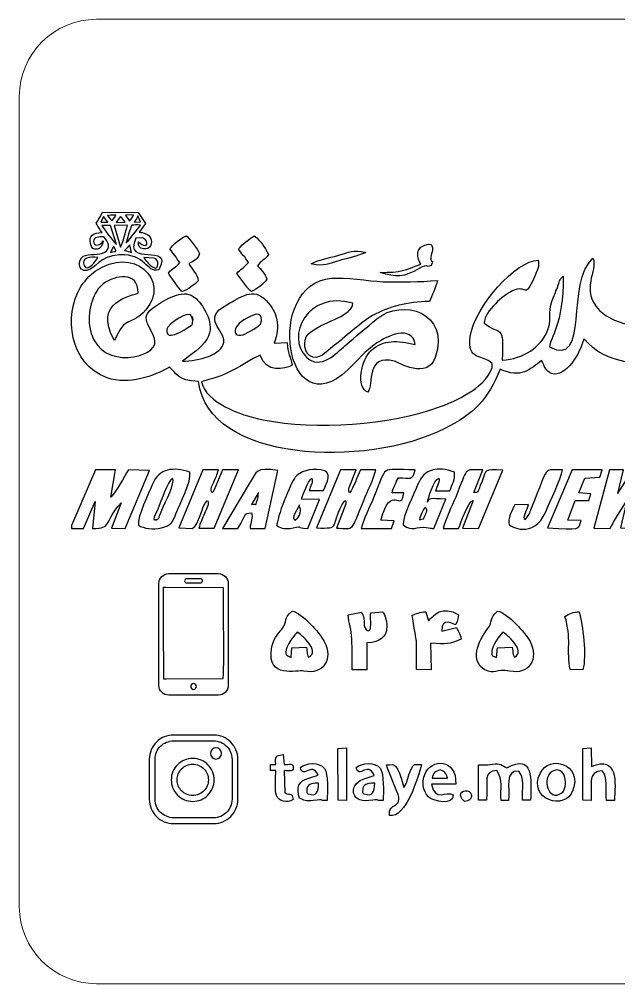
# Model space of a CAD drawing. Header units: millimetres. Extents: x -25 to 25, y -25 to 25.
# Drawn here: x -25 to 6.1, y -25 to 25 of the extents above; entities that cross this region are included whole.
import ezdxf

# ---------------------------------------------------------------- set-up
doc = ezdxf.new("R2010")
doc.units = ezdxf.units.MM
doc.header["$MEASUREMENT"] = 0
doc.layers.add('Layer 1', color=7, linetype='Continuous')

msp = doc.modelspace()

# ---------------------------------------------------------------- linework, layer by layer
at = {"layer": 'Layer 1', "color": 250, "lineweight": 18}
msp.add_open_spline([(-21, 25), (-21, 25), (21, 25), (21, 25), (23.2, 25), (25, 23.2), (25, 21.0001), (25, 21.0001), (25, -21.0001), (25, -21.0001), (25, -23.2), (23.2, -25), (21, -25), (21, -25), (-21, -25), (-21, -25), (-23.2, -25), (-25, -23.2), (-25, -21.0001), (-25, -21.0001), (-25, 21.0001), (-25, 21.0001), (-25, 23.2), (-23.2, 25), (-21, 25)], degree=3, knots=[0, 0, 0, 0, 0.125, 0.125, 0.125, 0.25, 0.25, 0.25, 0.375, 0.375, 0.375, 0.5, 0.5, 0.5, 0.625, 0.625, 0.625, 0.75, 0.75, 0.75, 0.875, 0.875, 0.875, 1, 1, 1, 1], dxfattribs=at)
at = {"layer": 'Layer 1', "color": 240}
for points, knots in [([(-20.4417, 6.4056), (-19.3166, 6.0261), (-18.0145, 6.5099), (-17.2181, 6.9558), (-16.8515, 6.6997), (-16.8388, 6.2443), (-15.7011, 6.2253), (-15.246, 2.0321), (-7.0541, 1.7096), (-2.9455, 3.7777), (-1.4665, 4.5177), (-0.67, 5.3146), (-0.0759, 6.8609), (0.9987, 6.3487), (1.5044, 6.8609), (2.0732, 7.3163), (2.2249, 7.0697), (2.2629, 6.7376), (2.5915, 6.6333), (3.3501, 6.4056), (4.0833, 7.7053), (4.2603, 8.4168), (4.4499, 8.284), (4.3361, 8.3599), (4.4878, 8.2081), (5.7014, 6.9653), (7.7999, 7.0507), (9.4307, 7.1645), (13.0842, 7.4207), (19.5315, 9.3845), (21.6932, 12.5246), (21.9334, 12.8661), (22.0725, 13.2361), (22.3, 13.5492), (22.3, 13.5492), (22.3, 14.0235), (22.3, 14.0235), (21.5415, 14.4884), (20.8209, 13.7294), (20.3406, 13.3689), (20.5302, 14.1563), (20.8968, 15.845), (20.8209, 16.6988), (20.8209, 16.6988), (20.7451, 16.6988), (20.7451, 16.6988), (20.3279, 15.6458), (20.1256, 15.3137), (19.9866, 13.9951), (19.8602, 12.7049), (19.4556, 12.3444), (18.8868, 11.5759), (18.3811, 10.9024), (17.7237, 10.7411), (16.6618, 10.3521), (15.8148, 10.039), (14.892, 9.7355), (13.9691, 9.5078), (12.0855, 9.0524), (6.6875, 8.265), (5.082, 9.9062), (4.0453, 10.9498), (5.0061, 11.9839), (4.7406, 12.61), (3.3121, 11.4052), (4.5889, 6.8894), (2.4904, 8.0183), (2.5031, 8.4453), (3.211, 9.1663), (3.1983, 11.6803), (2.9961, 11.5), (3.0087, 11.4146), (2.8949, 11.1016), (2.7938, 10.8549), (2.718, 10.6557), (2.6295, 10.4185), (2.3893, 9.7829), (2.6168, 9.356), (2.364, 8.8058), (2.0227, 8.0278), (1.1757, 7.3922), (0.0253, 7.3258), (0.1517, 9.2991), (-0.0885, 8.5686), (-0.8976, 9.2516), (-0.8849, 9.8873), (0.139, 10.7126), (0.5689, 10.9213), (1.3274, 11.2818), (1.1883, 10.428), (1.7066, 11.6518), (1.833, 11.9554), (1.9847, 12.1831), (1.8963, 12.5151), (0.7585, 12.4961), (-1.3906, 10.1149), (-1.6182, 8.5496), (-1.7951, 7.2784), (-1.0114, 7.6484), (-0.4804, 7.155), (-0.4172, 6.6238), (-1.1631, 5.9787), (-1.4917, 5.7605), (-2.0606, 5.3905), (-2.5031, 5.1628), (-3.211, 4.9067), (-5.8279, 3.958), (-9.5951, 3.6923), (-12.351, 4.2331), (-13.6531, 4.4987), (-15.2712, 5.1249), (-15.562, 6.1969), (-15.3471, 6.3107), (-14.7403, 6.3771), (-13.9565, 6.7851), (-13.4255, 7.0602), (-12.9957, 7.3638), (-12.5153, 7.5914), (-12.2119, 6.6522), (-11.2385, 6.8515), (-10.8593, 7.0602), (-10.9351, 7.5061), (-11.0868, 7.6768), (-11.1121, 8.2365), (-11.1121, 8.2365), (-11.7821, 8.2081), (-11.7821, 8.2081), (-11.4661, 9.0904), (-11.5925, 9.8114), (-12.1993, 10.4185), (-12.8946, 11.13), (-13.5014, 10.5988), (-14.2346, 10.2003), (-15.6126, 9.4604), (-14.3105, 8.9101), (-14.399, 8.2555), (-14.4875, 7.6104), (-15.7263, 7.2689), (-16.5354, 7.2784), (-16.5354, 7.2784), (-16.1056, 7.6104), (-16.1056, 7.6104), (-15.7643, 7.8286), (-15.246, 8.284), (-15.1322, 8.7488), (-14.9552, 9.4793), (-15.6252, 10.3995), (-15.9792, 10.6367), (-16.5607, 11.0162), (-17.433, 10.4565), (-17.9386, 10.1339), (-19.0385, 9.4224), (-17.9007, 8.986), (-17.9766, 8.1512), (-18.2421, 7.3448), (-21.0485, 6.8325), (-21.3519, 9.0998), (-21.4783, 10.0106), (-21.137, 10.9118), (-20.644, 11.2818), (-20.0372, 11.7372), (-18.8362, 11.9554), (-18.8362, 10.817), (-19.0385, 10.6842), (-21.2761, 10.409), (-20.0625, 8.3409), (-19.5062, 9.726), (-19.2281, 9.0145), (-18.4443, 9.9442), (-17.1296, 11.4905), (-19.1143, 13.3025), (-21.0612, 11.9364), (-21.3519, 11.7372), (-21.6553, 11.3862), (-21.8449, 11.0731), (-22.6667, 9.688), (-22.4391, 7.1076), (-20.4417, 6.4056)], [0, 0, 0, 0, 0.0169492, 0.0169492, 0.0169492, 0.0338983, 0.0338983, 0.0338983, 0.0508475, 0.0508475, 0.0508475, 0.0677966, 0.0677966, 0.0677966, 0.0847458, 0.0847458, 0.0847458, 0.1016949, 0.1016949, 0.1016949, 0.1186441, 0.1186441, 0.1186441, 0.1355932, 0.1355932, 0.1355932, 0.1525424, 0.1525424, 0.1525424, 0.1694915, 0.1694915, 0.1694915, 0.1864407, 0.1864407, 0.1864407, 0.2033898, 0.2033898, 0.2033898, 0.220339, 0.220339, 0.220339, 0.2372881, 0.2372881, 0.2372881, 0.2542373, 0.2542373, 0.2542373, 0.2711864, 0.2711864, 0.2711864, 0.2881356, 0.2881356, 0.2881356, 0.3050847, 0.3050847, 0.3050847, 0.3220339, 0.3220339, 0.3220339, 0.3389831, 0.3389831, 0.3389831, 0.3559322, 0.3559322, 0.3559322, 0.3728814, 0.3728814, 0.3728814, 0.3898305, 0.3898305, 0.3898305, 0.4067797, 0.4067797, 0.4067797, 0.4237288, 0.4237288, 0.4237288, 0.440678, 0.440678, 0.440678, 0.4576271, 0.4576271, 0.4576271, 0.4745763, 0.4745763, 0.4745763, 0.4915254, 0.4915254, 0.4915254, 0.5084746, 0.5084746, 0.5084746, 0.5254237, 0.5254237, 0.5254237, 0.5423729, 0.5423729, 0.5423729, 0.559322, 0.559322, 0.559322, 0.5762712, 0.5762712, 0.5762712, 0.5932203, 0.5932203, 0.5932203, 0.6101695, 0.6101695, 0.6101695, 0.6271186, 0.6271186, 0.6271186, 0.6440678, 0.6440678, 0.6440678, 0.6610169, 0.6610169, 0.6610169, 0.6779661, 0.6779661, 0.6779661, 0.6949153, 0.6949153, 0.6949153, 0.7118644, 0.7118644, 0.7118644, 0.7288136, 0.7288136, 0.7288136, 0.7457627, 0.7457627, 0.7457627, 0.7627119, 0.7627119, 0.7627119, 0.779661, 0.779661, 0.779661, 0.7966102, 0.7966102, 0.7966102, 0.8135593, 0.8135593, 0.8135593, 0.8305085, 0.8305085, 0.8305085, 0.8474576, 0.8474576, 0.8474576, 0.8644068, 0.8644068, 0.8644068, 0.8813559, 0.8813559, 0.8813559, 0.8983051, 0.8983051, 0.8983051, 0.9152542, 0.9152542, 0.9152542, 0.9322034, 0.9322034, 0.9322034, 0.9491525, 0.9491525, 0.9491525, 0.9661017, 0.9661017, 0.9661017, 0.9830508, 0.9830508, 0.9830508, 1, 1, 1, 1]), ([(-21.0106, 14.422), (-20.8589, 14.1943), (-20.8589, 14.1184), (-20.7072, 13.9382), (-21.2002, 13.9476), (-21.3898, 13.7579), (-21.314, 13.3784), (-21.2381, 12.8946), (-20.6819, 13.0084), (-20.644, 13.5207), (-20.6693, 13.5112), (-20.6946, 13.5018), (-20.6946, 13.4733), (-20.7198, 13.3879), (-20.8336, 13.3215), (-20.9474, 13.293), (-21.2508, 13.293), (-21.1749, 13.6535), (-20.9727, 13.6915), (-20.8842, 13.72), (-20.7704, 13.7294), (-20.6187, 13.72), (-20.3911, 13.4259), (-20.2142, 13.1792), (-20.5681, 12.9231), (-20.8463, 12.7618), (-21.4025, 12.8566), (-21.6806, 12.7143), (-21.9461, 12.5531), (-22.0093, 11.8985), (-21.491, 11.9839), (-21.0232, 12.0598), (-20.8842, 12.7428), (-19.797, 12.7902), (-18.3938, 12.8472), (-18.4443, 11.8416), (-17.7743, 12.0123), (-16.9273, 13.4638), (-19.6959, 12.1262), (-18.95, 13.6535), (-18.28, 13.7769), (-18.3305, 13.2646), (-18.457, 13.2646), (-18.6213, 13.2646), (-18.6845, 13.3784), (-18.8236, 13.4638), (-18.8236, 13.2836), (-18.7983, 13.1033), (-18.5581, 13.1033), (-18.1915, 13.0274), (-18.0777, 13.4164), (-18.1915, 13.663), (-18.28, 13.8433), (-18.5707, 13.9666), (-18.7856, 13.9571), (-18.7856, 13.9571), (-18.457, 14.4125), (-18.457, 14.4125), (-18.457, 14.4125), (-18.8362, 14.9912), (-18.8362, 14.9912), (-18.8362, 14.9912), (-20.6819, 15.0007), (-20.6819, 15.0007), (-20.7578, 14.8299), (-20.9221, 14.5643), (-21.0106, 14.422)], [0, 0, 0, 0, 0.0454545, 0.0454545, 0.0454545, 0.0909091, 0.0909091, 0.0909091, 0.1363636, 0.1363636, 0.1363636, 0.1818182, 0.1818182, 0.1818182, 0.2272727, 0.2272727, 0.2272727, 0.2727273, 0.2727273, 0.2727273, 0.3181818, 0.3181818, 0.3181818, 0.3636364, 0.3636364, 0.3636364, 0.4090909, 0.4090909, 0.4090909, 0.4545455, 0.4545455, 0.4545455, 0.5, 0.5, 0.5, 0.5454545, 0.5454545, 0.5454545, 0.5909091, 0.5909091, 0.5909091, 0.6363636, 0.6363636, 0.6363636, 0.6818182, 0.6818182, 0.6818182, 0.7272727, 0.7272727, 0.7272727, 0.7727273, 0.7727273, 0.7727273, 0.8181818, 0.8181818, 0.8181818, 0.8636364, 0.8636364, 0.8636364, 0.9090909, 0.9090909, 0.9090909, 0.9545455, 0.9545455, 0.9545455, 1, 1, 1, 1]), ([(-20.6313, 14.7825), (-20.6313, 14.7825), (-20.4164, 14.4884), (-20.4164, 14.4884), (-20.4164, 14.4884), (-20.7704, 14.4789), (-20.7704, 14.4789), (-20.7704, 14.4789), (-20.6313, 14.7825), (-20.6313, 14.7825)], [0, 0, 0, 0, 0.3333333, 0.3333333, 0.3333333, 0.6666667, 0.6666667, 0.6666667, 1, 1, 1, 1]), ([(-20.4291, 14.8299), (-20.4291, 14.8299), (-20.0498, 14.8489), (-19.9866, 14.8489), (-20.113, 14.6497), (-20.1636, 14.5738), (-20.2015, 14.5738), (-20.2268, 14.5738), (-20.3406, 14.7256), (-20.4291, 14.8299)], [0, 0, 0, 0, 0.3333333, 0.3333333, 0.3333333, 0.6666667, 0.6666667, 0.6666667, 1, 1, 1, 1]), ([(-19.7464, 14.773), (-19.6326, 14.6686), (-19.62, 14.6212), (-19.5062, 14.4789), (-19.5062, 14.4789), (-19.974, 14.4694), (-19.974, 14.4694), (-19.8855, 14.6117), (-19.8349, 14.6781), (-19.7464, 14.773)], [0, 0, 0, 0, 0.3333333, 0.3333333, 0.3333333, 0.6666667, 0.6666667, 0.6666667, 1, 1, 1, 1]), ([(-19.2913, 14.5358), (-19.3672, 14.6592), (-19.4051, 14.6971), (-19.4936, 14.8489), (-19.4936, 14.8489), (-19.0764, 14.8584), (-19.0764, 14.8584), (-19.127, 14.735), (-19.1902, 14.6402), (-19.2913, 14.5358)], [0, 0, 0, 0, 0.3333333, 0.3333333, 0.3333333, 0.6666667, 0.6666667, 0.6666667, 1, 1, 1, 1]), ([(-18.8489, 14.8109), (-18.8489, 14.8109), (-18.7098, 14.4979), (-18.7098, 14.4979), (-18.7098, 14.4979), (-19.0385, 14.4789), (-19.0385, 14.4789), (-18.9247, 14.6497), (-18.9121, 14.6876), (-18.8489, 14.8109)], [0, 0, 0, 0, 0.3333333, 0.3333333, 0.3333333, 0.6666667, 0.6666667, 0.6666667, 1, 1, 1, 1]), ([(-19.9613, 13.3215), (-20.1383, 13.4923), (-20.5808, 14.0615), (-20.7198, 14.3176), (-20.7198, 14.3176), (-20.2647, 14.3176), (-20.2647, 14.3176), (-20.2647, 14.3176), (-19.9613, 13.3215), (-19.9613, 13.3215)], [0, 0, 0, 0, 0.3333333, 0.3333333, 0.3333333, 0.6666667, 0.6666667, 0.6666667, 1, 1, 1, 1]), ([(-19.3925, 14.3271), (-19.4936, 13.9761), (-19.6074, 13.4448), (-19.7591, 13.1887), (-19.7591, 13.1887), (-20.0877, 14.3176), (-20.0877, 14.3176), (-20.0877, 14.3176), (-19.3925, 14.3271), (-19.3925, 14.3271)], [0, 0, 0, 0, 0.3333333, 0.3333333, 0.3333333, 0.6666667, 0.6666667, 0.6666667, 1, 1, 1, 1]), ([(-19.4683, 13.4069), (-19.4304, 13.5587), (-19.2407, 14.1753), (-19.1649, 14.3271), (-18.9879, 14.3271), (-18.9753, 14.3556), (-18.7224, 14.3271), (-18.9626, 14.014), (-19.1649, 13.7105), (-19.4683, 13.4069)], [0, 0, 0, 0, 0.3333333, 0.3333333, 0.3333333, 0.6666667, 0.6666667, 0.6666667, 1, 1, 1, 1]), ([(-17.1928, 13.0938), (-17.0284, 12.8756), (-16.8515, 12.629), (-16.6745, 12.3918), (-16.902, 12.0882), (-17.0411, 12.1262), (-17.2686, 11.8416), (-17.2054, 11.6993), (-16.7377, 11.0731), (-16.5733, 10.8929), (-16.2699, 10.9498), (-15.9033, 11.2818), (-15.7263, 11.4336), (-15.7643, 11.8416), (-16.0297, 11.9554), (-16.2067, 12.3444), (-15.9539, 12.4582), (-15.7516, 12.572), (-15.6505, 12.8566), (-15.7643, 13.1033), (-16.1941, 13.663), (-16.3458, 13.7769), (-16.5986, 13.682), (-17.0664, 13.293), (-17.1928, 13.0938)], [0, 0, 0, 0, 0.125, 0.125, 0.125, 0.25, 0.25, 0.25, 0.375, 0.375, 0.375, 0.5, 0.5, 0.5, 0.625, 0.625, 0.625, 0.75, 0.75, 0.75, 0.875, 0.875, 0.875, 1, 1, 1, 1]), ([(-13.6405, 13.1033), (-13.5014, 12.8566), (-13.2738, 12.6764), (-13.1221, 12.3918), (-13.1221, 12.3918), (-13.4003, 12.1167), (-13.4003, 12.1167), (-13.5772, 11.9744), (-13.6152, 11.9554), (-13.7163, 11.8226), (-13.7163, 11.8226), (-13.2106, 11.13), (-13.2106, 11.13), (-13.198, 11.1111), (-13.1095, 11.0067), (-13.0969, 10.9972), (-13.0084, 10.9024), (-13.0716, 10.9498), (-12.9704, 10.8834), (-12.6418, 11.0447), (-12.3763, 11.2154), (-12.1614, 11.5285), (-12.2751, 11.8226), (-12.4774, 12.0408), (-12.6544, 12.221), (-12.4774, 12.4867), (-12.2625, 12.5151), (-12.0729, 12.8092), (-12.3131, 13.2171), (-12.4521, 13.4828), (-12.8187, 13.7674), (-13.0969, 13.6061), (-13.4129, 13.3405), (-13.6405, 13.1033)], [0, 0, 0, 0, 0.0909091, 0.0909091, 0.0909091, 0.1818182, 0.1818182, 0.1818182, 0.2727273, 0.2727273, 0.2727273, 0.3636364, 0.3636364, 0.3636364, 0.4545455, 0.4545455, 0.4545455, 0.5454545, 0.5454545, 0.5454545, 0.6363636, 0.6363636, 0.6363636, 0.7272727, 0.7272727, 0.7272727, 0.8181818, 0.8181818, 0.8181818, 0.9090909, 0.9090909, 0.9090909, 1, 1, 1, 1]), ([(-20.113, 13.2456), (-19.936, 12.9136), (-19.9108, 12.999), (-20.2774, 12.9136), (-20.2142, 13.0274), (-20.2142, 13.0654), (-20.113, 13.2456)], [0, 0, 0, 0, 0.5, 0.5, 0.5, 1, 1, 1, 1]), ([(-19.5442, 13.0179), (-19.4683, 13.0938), (-19.3419, 13.2171), (-19.266, 13.312), (-19.266, 13.312), (-19.1775, 12.9136), (-19.1775, 12.9136), (-19.3292, 12.961), (-19.3672, 12.98), (-19.5442, 13.0179)], [0, 0, 0, 0, 0.3333333, 0.3333333, 0.3333333, 0.6666667, 0.6666667, 0.6666667, 1, 1, 1, 1]), ([(-9.8606, 12.3159), (-9.1274, 12.1736), (-9.0389, 12.3159), (-8.3815, 12.4961), (-7.9896, 12.61), (-7.3575, 12.7618), (-7.0288, 12.9136), (-7.7115, 13.0559), (-7.8632, 12.9325), (-8.4826, 12.7523), (-8.9504, 12.629), (-9.5192, 12.5246), (-9.8606, 12.3159)], [0, 0, 0, 0, 0.25, 0.25, 0.25, 0.5, 0.5, 0.5, 0.75, 0.75, 0.75, 1, 1, 1, 1]), ([(-4.1844, 12.3064), (-5.0188, 11.9839), (-5.1958, 11.87), (-6.2956, 11.8795), (-5.4739, 11.6044), (-5.0441, 11.6139), (-4.2729, 12.0787), (-3.742, 12.3823), (-3.9695, 12.0787), (-3.6535, 12.24), (-3.4512, 12.6859), (-3.6914, 12.24), (-3.6661, 12.6669), (-3.6535, 12.98), (-3.5018, 12.8851), (-3.6156, 13.2741), (-3.6156, 13.2741), (-3.6408, 13.4164), (-3.9822, 13.293), (-4.6648, 13.0369), (-4.1844, 12.3159), (-4.1844, 12.3064)], [0, 0, 0, 0, 0.1428571, 0.1428571, 0.1428571, 0.2857143, 0.2857143, 0.2857143, 0.4285714, 0.4285714, 0.4285714, 0.5714286, 0.5714286, 0.5714286, 0.7142857, 0.7142857, 0.7142857, 0.8571429, 0.8571429, 0.8571429, 1, 1, 1, 1]), ([(-21.6427, 12.24), (-21.807, 12.6479), (-21.3519, 12.6954), (-20.9221, 12.6574), (-20.998, 12.5151), (-21.4657, 11.8416), (-21.6427, 12.24)], [0, 0, 0, 0, 0.5, 0.5, 0.5, 1, 1, 1, 1]), ([(-18.5455, 12.6479), (-18.5455, 12.6479), (-18.0145, 12.61), (-18.0145, 12.61), (-17.7111, 12.5815), (-17.7996, 11.9744), (-18.0019, 12.1262), (-18.2547, 12.2305), (-18.3938, 12.4392), (-18.5455, 12.6479)], [0, 0, 0, 0, 0.3333333, 0.3333333, 0.3333333, 0.6666667, 0.6666667, 0.6666667, 1, 1, 1, 1]), ([(-4.4752, 8.1322), (-5.398, 8.3599), (-6.106, 8.4073), (-6.7633, 7.8286), (-7.2564, 7.4017), (-7.5724, 5.8648), (-6.9277, 5.6656), (-6.6116, 6.0641), (-7.0667, 7.6673), (-5.5497, 7.2689), (-5.3854, 7.2215), (-3.8305, 6.2917), (-3.4386, 7.4681), (-2.6421, 9.8209), (-5.1578, 10.5513), (-6.4599, 9.4698), (-7.0415, 8.986), (-7.5471, 8.5591), (-8.116, 8.0753), (-8.5332, 7.7148), (-9.4055, 6.7756), (-10.1134, 7.4776), (-11.2006, 8.5496), (-10.1008, 10.9403), (-7.7115, 10.2857), (-7.762, 9.5837), (-9.0136, 9.4319), (-9.9111, 8.7868), (-10.2651, 8.5401), (-10.3283, 7.8571), (-9.9491, 7.5725), (-9.494, 7.2309), (-9.0389, 7.8191), (-8.7607, 8.0183), (-8.2045, 8.4358), (-7.1426, 9.3939), (-6.6875, 9.6406), (-5.8152, 10.1055), (-4.905, 10.3521), (-3.742, 10.3711), (-3.6029, 10.6652), (-3.4133, 11.1016), (-3.3248, 11.4526), (-4.2856, 11.3957), (-5.1578, 11.3577), (-6.1313, 11.3957), (-6.915, 11.4336), (-8.116, 11.6328), (-8.8113, 11.5759), (-12.3257, 11.2723), (-11.2259, 3.7113), (-7.9643, 6.8325), (-7.4207, 7.3448), (-7.1173, 7.7717), (-6.4599, 8.2176), (-5.9796, 8.5496), (-4.6395, 9.2137), (-4.4752, 8.1322)], [0, 0, 0, 0, 0.0526316, 0.0526316, 0.0526316, 0.1052632, 0.1052632, 0.1052632, 0.1578947, 0.1578947, 0.1578947, 0.2105263, 0.2105263, 0.2105263, 0.2631579, 0.2631579, 0.2631579, 0.3157895, 0.3157895, 0.3157895, 0.3684211, 0.3684211, 0.3684211, 0.4210526, 0.4210526, 0.4210526, 0.4736842, 0.4736842, 0.4736842, 0.5263158, 0.5263158, 0.5263158, 0.5789474, 0.5789474, 0.5789474, 0.6315789, 0.6315789, 0.6315789, 0.6842105, 0.6842105, 0.6842105, 0.7368421, 0.7368421, 0.7368421, 0.7894737, 0.7894737, 0.7894737, 0.8421053, 0.8421053, 0.8421053, 0.8947368, 0.8947368, 0.8947368, 0.9473684, 0.9473684, 0.9473684, 1, 1, 1, 1]), ([(-16.0297, 9.1663), (-16.3079, 8.9955), (-17.4077, 8.1891), (-17.3571, 8.9291), (-17.3445, 9.1568), (-16.1562, 10.039), (-16.0424, 9.5457), (-15.9413, 9.0998), (-16.0803, 9.9252), (-16.0171, 9.4129), (-16.0045, 9.2991), (-16.0171, 9.2706), (-16.0297, 9.1663)], [0, 0, 0, 0, 0.25, 0.25, 0.25, 0.5, 0.5, 0.5, 0.75, 0.75, 0.75, 1, 1, 1, 1]), ([(-12.8314, 9.6785), (-12.4016, 9.8398), (-12.3384, 9.318), (-12.5785, 9.0998), (-12.6165, 9.0619), (-13.3623, 8.6445), (-13.4003, 8.635), (-14.0829, 8.4737), (-13.9565, 9.2706), (-12.8314, 9.6785)], [0, 0, 0, 0, 0.3333333, 0.3333333, 0.3333333, 0.6666667, 0.6666667, 0.6666667, 1, 1, 1, 1]), ([(-18.2421, 1.6147), (-18.2421, 1.6147), (-19.5062, -1.3926), (-19.5062, -1.3926), (-19.5062, -1.3926), (-20.2268, -1.3831), (-20.2268, -1.3831), (-20.2268, -1.3831), (-19.7211, -0.0645), (-19.7211, -0.0645), (-20.6061, -1.0511), (-20.1762, -1.4116), (-21.2002, -1.3926), (-21.2002, -1.3926), (-21.0738, 0.0019), (-21.0738, 0.0019), (-21.0738, 0.0019), (-21.668, -1.3926), (-21.668, -1.3926), (-21.668, -1.3926), (-22.3001, -1.3926), (-22.3001, -1.3926), (-22.3001, -1.3926), (-22.3001, -1.2503), (-22.3001, -1.2503), (-22.3001, -1.2503), (-21.0485, 1.6432), (-21.0485, 1.6432), (-21.0485, 1.6432), (-20.0119, 1.6337), (-20.0119, 1.6337), (-20.0119, 1.6337), (-20.2521, 0.2201), (-20.2521, 0.2201), (-19.9613, 0.5712), (-19.5694, 1.2352), (-19.3419, 1.6432), (-19.3419, 1.6432), (-18.2421, 1.6147), (-18.2421, 1.6147)], [0, 0, 0, 0, 0.0769231, 0.0769231, 0.0769231, 0.1538462, 0.1538462, 0.1538462, 0.2307692, 0.2307692, 0.2307692, 0.3076923, 0.3076923, 0.3076923, 0.3846154, 0.3846154, 0.3846154, 0.4615385, 0.4615385, 0.4615385, 0.5384615, 0.5384615, 0.5384615, 0.6153846, 0.6153846, 0.6153846, 0.6923077, 0.6923077, 0.6923077, 0.7692308, 0.7692308, 0.7692308, 0.8461538, 0.8461538, 0.8461538, 0.9230769, 0.9230769, 0.9230769, 1, 1, 1, 1]), ([(-18.0904, 0.8937), (-17.7617, 1.7286), (-17.0032, 1.795), (-16.1562, 1.5293), (-16.0677, 1.0265), (-16.6618, -0.0929), (-16.8767, -0.6337), (-17.0664, -1.0796), (-17.1169, -1.2408), (-17.6352, -1.3642), (-18.0777, -1.4685), (-18.5455, -1.4021), (-18.8236, -1.2313), (-18.8868, -0.757), (-18.2926, 0.4099), (-18.0904, 0.8937)], [0, 0, 0, 0, 0.2, 0.2, 0.2, 0.4, 0.4, 0.4, 0.6, 0.6, 0.6, 0.8, 0.8, 0.8, 1, 1, 1, 1]), ([(-15.4862, 1.6432), (-15.4862, 1.6432), (-14.6771, 1.6432), (-14.6771, 1.6432), (-14.7403, 1.3775), (-14.8035, 1.2542), (-14.9173, 1.0076), (-15.0058, 0.8083), (-15.1069, 0.6281), (-15.0058, 0.4478), (-14.9552, 0.5048), (-14.9552, 0.5048), (-14.9046, 0.5996), (-14.9046, 0.5996), (-14.4622, 1.6432), (-14.4622, 1.6432), (-14.4622, 1.6432), (-13.6405, 1.6337), (-13.6405, 1.6337), (-13.6405, 1.6337), (-14.892, -1.3831), (-14.892, -1.3831), (-14.892, -1.3831), (-15.6884, -1.3831), (-15.6884, -1.3831), (-15.6379, -1.146), (-15.4988, -0.8519), (-15.3977, -0.6242), (-15.2965, -0.368), (-15.1195, -0.1214), (-15.246, 0.0494), (-15.5873, -0.2542), (-15.6505, -1.2124), (-16.0297, -1.3926), (-16.0297, -1.3926), (-16.7377, -1.3736), (-16.7377, -1.3736), (-16.7377, -1.3736), (-15.4862, 1.6432), (-15.4862, 1.6432)], [0, 0, 0, 0, 0.0769231, 0.0769231, 0.0769231, 0.1538462, 0.1538462, 0.1538462, 0.2307692, 0.2307692, 0.2307692, 0.3076923, 0.3076923, 0.3076923, 0.3846154, 0.3846154, 0.3846154, 0.4615385, 0.4615385, 0.4615385, 0.5384615, 0.5384615, 0.5384615, 0.6153846, 0.6153846, 0.6153846, 0.6923077, 0.6923077, 0.6923077, 0.7692308, 0.7692308, 0.7692308, 0.8461538, 0.8461538, 0.8461538, 0.9230769, 0.9230769, 0.9230769, 1, 1, 1, 1]), ([(-13.0589, 0.9506), (-12.6544, 1.6052), (-12.7808, 1.7475), (-11.5925, 1.6147), (-11.5925, 1.6147), (-12.2499, -1.3926), (-12.2499, -1.3926), (-12.2499, -1.3926), (-13.0337, -1.3926), (-13.0337, -1.3926), (-13.021, -1.0511), (-12.8567, -0.8424), (-12.9704, -0.5862), (-13.4129, -0.6242), (-13.2106, -0.6526), (-13.6657, -1.3926), (-13.6657, -1.3926), (-14.4622, -1.3926), (-14.4622, -1.3926), (-14.4622, -1.3926), (-13.0589, 0.9506), (-13.0589, 0.9506)], [0, 0, 0, 0, 0.1428571, 0.1428571, 0.1428571, 0.2857143, 0.2857143, 0.2857143, 0.4285714, 0.4285714, 0.4285714, 0.5714286, 0.5714286, 0.5714286, 0.7142857, 0.7142857, 0.7142857, 0.8571429, 0.8571429, 0.8571429, 1, 1, 1, 1]), ([(-9.4308, 0.1063), (-9.4308, 0.1063), (-10.0502, -1.3926), (-10.0502, -1.3926), (-10.7581, -1.3926), (-10.1766, -1.2219), (-10.8087, -1.3642), (-11.2385, -1.459), (-11.3523, -1.3926), (-11.6431, -1.2693), (-11.681, -0.8803), (-10.9098, 0.9981), (-10.6949, 1.2542), (-10.4547, 1.5673), (-9.9238, 1.7191), (-9.3675, 1.6432), (-8.6722, 1.5388), (-9.0894, 0.9791), (-9.2285, 0.5617), (-9.2285, 0.5617), (-9.9743, 0.5712), (-9.9743, 0.5712), (-9.9111, 0.7799), (-9.7468, 0.9981), (-9.8353, 1.2163), (-10.0628, 1.0455), (-10.2778, 0.3719), (-10.3662, 0.1158), (-10.3662, 0.1158), (-9.4308, 0.1063), (-9.4308, 0.1063)], [0, 0, 0, 0, 0.1, 0.1, 0.1, 0.2, 0.2, 0.2, 0.3, 0.3, 0.3, 0.4, 0.4, 0.4, 0.5, 0.5, 0.5, 0.6, 0.6, 0.6, 0.7, 0.7, 0.7, 0.8, 0.8, 0.8, 0.9, 0.9, 0.9, 1, 1, 1, 1]), ([(-7.1426, 0.0589), (-7.8253, -1.6298), (-7.5977, -1.4021), (-8.5585, -1.3831), (-8.5585, -1.3831), (-8.0781, -0.1214), (-8.0781, -0.1214), (-8.0654, 0.0304), (-8.0781, -0.0265), (-8.116, 0.0494), (-8.1287, 0.0304), (-8.1413, 0.0114), (-8.1539, -0.0075), (-8.1539, -0.0075), (-8.2551, -0.1593), (-8.2551, -0.1593), (-8.9124, -1.3262), (-8.2804, -1.4021), (-9.5951, -1.3736), (-9.5951, -1.3736), (-8.3436, 1.6337), (-8.3436, 1.6337), (-8.3436, 1.6337), (-7.5345, 1.6432), (-7.5345, 1.6432), (-7.5345, 1.6432), (-7.9011, 0.7229), (-7.9011, 0.7229), (-7.9011, 0.704), (-7.9517, 0.5901), (-7.8758, 0.4478), (-7.6609, 0.6945), (-7.4839, 1.2827), (-7.3196, 1.6337), (-7.3196, 1.6337), (-6.5105, 1.6432), (-6.5105, 1.6432), (-6.6243, 1.1783), (-6.953, 0.5142), (-7.1426, 0.0589)], [0, 0, 0, 0, 0.0769231, 0.0769231, 0.0769231, 0.1538462, 0.1538462, 0.1538462, 0.2307692, 0.2307692, 0.2307692, 0.3076923, 0.3076923, 0.3076923, 0.3846154, 0.3846154, 0.3846154, 0.4615385, 0.4615385, 0.4615385, 0.5384615, 0.5384615, 0.5384615, 0.6153846, 0.6153846, 0.6153846, 0.6923077, 0.6923077, 0.6923077, 0.7692308, 0.7692308, 0.7692308, 0.8461538, 0.8461538, 0.8461538, 0.9230769, 0.9230769, 0.9230769, 1, 1, 1, 1]), ([(-6.6369, 0.1822), (-5.8784, 1.9562), (-6.3967, 1.6432), (-4.4752, 1.6432), (-4.6142, 1.0645), (-4.728, 1.2258), (-5.3475, 1.2258), (-5.4739, 1.0076), (-5.6003, 0.7135), (-5.6762, 0.4478), (-5.6762, 0.4478), (-5.0694, 0.4478), (-5.0694, 0.4478), (-5.1705, -0.6526), (-5.7267, 1.036), (-6.2577, -0.9752), (-6.2577, -0.9752), (-5.5624, -0.9942), (-5.5624, -0.9942), (-5.5624, -0.9942), (-5.7014, -1.3926), (-5.7014, -1.3926), (-5.7014, -1.3926), (-7.269, -1.3926), (-7.269, -1.3926), (-7.1805, -0.9752), (-6.8266, -0.2542), (-6.6369, 0.1822)], [0, 0, 0, 0, 0.1111111, 0.1111111, 0.1111111, 0.2222222, 0.2222222, 0.2222222, 0.3333333, 0.3333333, 0.3333333, 0.4444444, 0.4444444, 0.4444444, 0.5555556, 0.5555556, 0.5555556, 0.6666667, 0.6666667, 0.6666667, 0.7777778, 0.7777778, 0.7777778, 0.8888889, 0.8888889, 0.8888889, 1, 1, 1, 1]), ([(-2.8823, 0.1158), (-2.8823, 0.1158), (-3.5018, -1.3926), (-3.5018, -1.3926), (-3.6661, -1.3926), (-3.6408, -1.3926), (-3.7799, -1.3642), (-4.5258, -1.2313), (-4.5763, -1.6203), (-5.0946, -1.2124), (-5.1452, -0.8139), (-4.5258, 0.4478), (-4.3488, 0.8653), (-3.9822, 1.7286), (-3.3248, 1.8234), (-2.4399, 1.5293), (-2.3893, 1.1593), (-2.5663, 0.8842), (-2.6801, 0.5522), (-2.6801, 0.5522), (-3.4259, 0.5522), (-3.4259, 0.5522), (-3.3627, 0.8083), (-3.1731, 1.0645), (-3.2489, 1.2163), (-3.5144, 1.1024), (-3.8178, 0.1632), (-3.8431, -0.0265), (-3.7546, 0.1917), (-3.7293, 0.1632), (-2.8823, 0.1158)], [0, 0, 0, 0, 0.1, 0.1, 0.1, 0.2, 0.2, 0.2, 0.3, 0.3, 0.3, 0.4, 0.4, 0.4, 0.5, 0.5, 0.5, 0.6, 0.6, 0.6, 0.7, 0.7, 0.7, 0.8, 0.8, 0.8, 0.9, 0.9, 0.9, 1, 1, 1, 1]), ([(0.0632, 1.6242), (0.0632, 1.6242), (-1.201, -1.3926), (-1.201, -1.3926), (-1.201, -1.3926), (-2.0227, -1.3831), (-2.0227, -1.3831), (-2.0227, -1.3831), (-1.4791, 0.0494), (-1.4791, 0.0494), (-1.7699, -0.036), (-2.0859, -1.0701), (-2.225, -1.3926), (-2.225, -1.3926), (-3.0214, -1.3926), (-3.0214, -1.3926), (-2.9203, -0.9562), (-2.5663, -0.2163), (-2.3767, 0.2296), (-1.7193, 1.795), (-2.0353, 1.6621), (-0.9734, 1.6337), (-0.9734, 1.6337), (-1.4285, 0.4668), (-1.4285, 0.4668), (-1.1757, 0.5048), (-1.302, 0.3245), (-1.0114, 1.055), (-0.7585, 1.6905), (-0.9481, 1.6621), (0.0632, 1.6242)], [0, 0, 0, 0, 0.1, 0.1, 0.1, 0.2, 0.2, 0.2, 0.3, 0.3, 0.3, 0.4, 0.4, 0.4, 0.5, 0.5, 0.5, 0.6, 0.6, 0.6, 0.7, 0.7, 0.7, 0.8, 0.8, 0.8, 0.9, 0.9, 0.9, 1, 1, 1, 1]), ([(2.2881, -0.5293), (1.6687, -2.0188), (0.4172, -1.2408), (0.3919, -1.2029), (0.3034, -0.8708), (0.5436, -0.5103), (0.6826, -0.1688), (0.6826, -0.1688), (1.4032, -0.1593), (1.4032, -0.1593), (1.3527, -0.3396), (1.3021, -0.4344), (1.2389, -0.5862), (1.1377, -0.8424), (1.163, -0.8614), (1.2136, -0.9562), (1.2136, -0.9562), (1.4411, -0.6052), (1.4411, -0.6052), (1.4791, -0.4914), (1.517, -0.3965), (1.5676, -0.2732), (2.4778, 1.9088), (2.1238, 1.6432), (3.1604, 1.6337), (3.0719, 1.1593), (2.5157, 0.0019), (2.2881, -0.5293)], [0, 0, 0, 0, 0.1111111, 0.1111111, 0.1111111, 0.2222222, 0.2222222, 0.2222222, 0.3333333, 0.3333333, 0.3333333, 0.4444444, 0.4444444, 0.4444444, 0.5555556, 0.5555556, 0.5555556, 0.6666667, 0.6666667, 0.6666667, 0.7777778, 0.7777778, 0.7777778, 0.8888889, 0.8888889, 0.8888889, 1, 1, 1, 1]), ([(4.1212, -0.9847), (4.0074, -1.4875), (4.0833, -1.4401), (2.3893, -1.3736), (2.3893, -1.3736), (3.6535, 1.6432), (3.6535, 1.6432), (3.6535, 1.6432), (5.221, 1.6337), (5.221, 1.6337), (5.221, 1.6337), (5.0946, 1.2542), (5.0946, 1.2542), (5.0946, 1.2542), (4.3108, 1.2163), (4.3108, 1.2163), (4.3108, 1.2163), (4.0074, 0.4478), (4.0074, 0.4478), (4.0074, 0.4478), (4.6269, 0.3909), (4.6269, 0.3909), (4.6269, 0.3909), (4.5257, 0.0494), (4.5257, 0.0494), (4.5257, 0.0494), (3.8178, 0.0589), (3.8178, 0.0589), (3.8178, 0.0589), (3.4385, -0.9752), (3.4385, -0.9752), (3.4385, -0.9752), (4.1212, -0.9847), (4.1212, -0.9847)], [0, 0, 0, 0, 0.0909091, 0.0909091, 0.0909091, 0.1818182, 0.1818182, 0.1818182, 0.2727273, 0.2727273, 0.2727273, 0.3636364, 0.3636364, 0.3636364, 0.4545455, 0.4545455, 0.4545455, 0.5454545, 0.5454545, 0.5454545, 0.6363636, 0.6363636, 0.6363636, 0.7272727, 0.7272727, 0.7272727, 0.8181818, 0.8181818, 0.8181818, 0.9090909, 0.9090909, 0.9090909, 1, 1, 1, 1]), ([(8.1792, 1.6432), (8.1792, 1.6432), (8.8619, 1.6242), (8.8619, 1.6242), (8.8619, 1.6242), (7.1426, -1.3831), (7.1426, -1.3831), (7.1426, -1.3831), (6.1692, -1.3736), (6.1692, -1.3736), (6.1692, -1.3736), (6.4726, -0.0265), (6.4726, -0.0265), (6.4599, -0.036), (6.4346, -0.0645), (6.4346, -0.0739), (6.4346, -0.0739), (6.0175, -0.7191), (6.0175, -0.7191), (5.8784, -0.9467), (5.7393, -1.2029), (5.6256, -1.3926), (5.6256, -1.3926), (4.7912, -1.3831), (4.7912, -1.3831), (4.7912, -1.3831), (5.6003, 1.6432), (5.6003, 1.6432), (5.6003, 1.6432), (6.3209, 1.6337), (6.3209, 1.6337), (6.3209, 1.6337), (6.0301, 0.4194), (6.0301, 0.4194), (6.1818, 0.7514), (6.5863, 1.2732), (6.7886, 1.6337), (6.7886, 1.6337), (7.7115, 1.6242), (7.7115, 1.6242), (7.7115, 1.6242), (7.446, 0.4289), (7.446, 0.4289), (7.446, 0.4289), (8.1792, 1.6432), (8.1792, 1.6432)], [0, 0, 0, 0, 0.0666667, 0.0666667, 0.0666667, 0.1333333, 0.1333333, 0.1333333, 0.2, 0.2, 0.2, 0.2666667, 0.2666667, 0.2666667, 0.3333333, 0.3333333, 0.3333333, 0.4, 0.4, 0.4, 0.4666667, 0.4666667, 0.4666667, 0.5333333, 0.5333333, 0.5333333, 0.6, 0.6, 0.6, 0.6666667, 0.6666667, 0.6666667, 0.7333333, 0.7333333, 0.7333333, 0.8, 0.8, 0.8, 0.8666667, 0.8666667, 0.8666667, 0.9333333, 0.9333333, 0.9333333, 1, 1, 1, 1]), ([(-17.9134, -0.9657), (-17.9766, -0.8424), (-18.1915, -1.2219), (-17.8249, -0.406), (-17.6226, 0.0589), (-17.3318, 0.9981), (-17.0537, 1.2163), (-16.9147, 0.9411), (-17.3951, 0.0494), (-17.61, -0.4534), (-17.8375, -1.0037), (-17.6985, -0.8139), (-17.9134, -0.9657)], [0, 0, 0, 0, 0.25, 0.25, 0.25, 0.5, 0.5, 0.5, 0.75, 0.75, 0.75, 1, 1, 1, 1]), ([(-12.6038, 0.4668), (-12.6038, 0.4099), (-12.6418, 0.1253), (-12.6544, 0.0968), (-12.7935, -0.3396), (-12.667, -0.0834), (-12.9578, -0.1498), (-12.9578, -0.1498), (-12.6038, 0.4668), (-12.6038, 0.4668)], [0, 0, 0, 0, 0.3333333, 0.3333333, 0.3333333, 0.6666667, 0.6666667, 0.6666667, 1, 1, 1, 1]), ([(-10.6949, -0.9847), (-10.7581, -0.8708), (-10.7961, -0.9657), (-10.7708, -0.7285), (-10.7708, -0.7285), (-10.48, -0.1688), (-10.48, -0.1688), (-10.4674, -0.3301), (-10.2651, -0.5862), (-10.6949, -0.9847)], [0, 0, 0, 0, 0.3333333, 0.3333333, 0.3333333, 0.6666667, 0.6666667, 0.6666667, 1, 1, 1, 1]), ([(-4.2603, -0.9467), (-4.1844, -0.6716), (-4.1212, -0.5009), (-3.9442, -0.2921), (-3.8557, -0.4914), (-3.8178, -0.406), (-3.9569, -0.7001), (-4.0454, -0.9183), (-4.0201, -0.9088), (-4.2603, -0.9467)], [0, 0, 0, 0, 0.3333333, 0.3333333, 0.3333333, 0.6666667, 0.6666667, 0.6666667, 1, 1, 1, 1]), ([(-14.6765, -3.7405), (-14.6765, -3.7405), (-17.2554, -3.7405), (-17.2554, -3.7405), (-17.5367, -3.7405), (-17.7668, -3.9706), (-17.7668, -4.2519), (-17.7668, -4.2519), (-17.7668, -9.5306), (-17.7668, -9.5306), (-17.7668, -9.8119), (-17.5367, -10.042), (-17.2554, -10.042), (-17.2554, -10.042), (-14.6765, -10.042), (-14.6765, -10.042), (-14.3951, -10.042), (-14.1651, -9.8119), (-14.1651, -9.5306), (-14.1651, -9.5306), (-14.1651, -4.2519), (-14.1651, -4.2519), (-14.1651, -3.9706), (-14.3951, -3.7405), (-14.6765, -3.7405)], [0, 0, 0, 0, 0.125, 0.125, 0.125, 0.25, 0.25, 0.25, 0.375, 0.375, 0.375, 0.5, 0.5, 0.5, 0.625, 0.625, 0.625, 0.75, 0.75, 0.75, 0.875, 0.875, 0.875, 1, 1, 1, 1]), ([(-17.3842, -9.2058), (-17.3842, -9.2058), (-17.3842, -9.2062), (-17.3842, -9.2062), (-17.3842, -9.2062), (-14.4404, -9.1967), (-14.4404, -9.1967), (-14.3785, -7.8021), (-14.4526, -5.9522), (-14.4279, -4.4628), (-14.4279, -4.4628), (-17.3965, -4.4344), (-17.3965, -4.4344), (-17.3965, -4.4344), (-17.3965, -4.4355), (-17.3965, -4.4355), (-17.3965, -4.4355), (-17.517, -4.4344), (-17.517, -4.4344), (-17.517, -4.4344), (-17.517, -6.3317), (-17.517, -6.3317), (-17.517, -6.3317), (-17.5046, -9.2062), (-17.5046, -9.2062), (-17.5046, -9.2062), (-17.3842, -9.2058), (-17.3842, -9.2058)], [0, 0, 0, 0, 0.1111111, 0.1111111, 0.1111111, 0.2222222, 0.2222222, 0.2222222, 0.3333333, 0.3333333, 0.3333333, 0.4444444, 0.4444444, 0.4444444, 0.5555556, 0.5555556, 0.5555556, 0.6666667, 0.6666667, 0.6666667, 0.7777778, 0.7777778, 0.7777778, 0.8888889, 0.8888889, 0.8888889, 1, 1, 1, 1]), ([(-16.434, -4.1137), (-16.434, -4.0547), (-16.3859, -4.0065), (-16.3269, -4.0065), (-16.3269, -4.0065), (-15.605, -4.0065), (-15.605, -4.0065), (-15.546, -4.0065), (-15.4979, -4.0547), (-15.4979, -4.1136), (-15.4979, -4.1136), (-15.4979, -4.1137), (-15.4979, -4.1137), (-15.4979, -4.1733), (-15.5459, -4.2208), (-15.605, -4.2208), (-15.605, -4.2208), (-16.3269, -4.2208), (-16.3269, -4.2208), (-16.3862, -4.2208), (-16.434, -4.1725), (-16.434, -4.1137)], [0, 0, 0, 0, 0.1428571, 0.1428571, 0.1428571, 0.2857143, 0.2857143, 0.2857143, 0.4285714, 0.4285714, 0.4285714, 0.5714286, 0.5714286, 0.5714286, 0.7142857, 0.7142857, 0.7142857, 0.8571429, 0.8571429, 0.8571429, 1, 1, 1, 1]), ([(-2.3261, -6.5345), (-2.3261, -6.5345), (-3.0972, -6.7242), (-3.0972, -6.7242), (-3.1352, -5.9179), (-2.4272, -6.4112), (-2.364, -6.3827), (-2.3387, -6.2784), (-2.2629, -6.2119), (-2.225, -5.8799), (-3.0972, -5.3486), (-3.5144, -5.8989), (-3.7925, -6.193), (-3.7925, -6.193), (-3.9316, -5.7186), (-3.9316, -5.7186), (-4.2224, -5.7376), (-4.4499, -5.8135), (-4.6395, -5.8989), (-4.3488, -7.6634), (-4.412, -6.7622), (-4.412, -8.7165), (-4.412, -8.7165), (-3.6535, -8.726), (-3.6535, -8.726), (-3.6535, -8.726), (-3.6788, -7.3409), (-3.6788, -7.3409), (-2.8318, -7.4358), (-2.7433, -7.3883), (-2.0859, -7.1417), (-2.1491, -6.7906), (-2.2882, -6.7053), (-2.3261, -6.5345)], [0, 0, 0, 0, 0.0909091, 0.0909091, 0.0909091, 0.1818182, 0.1818182, 0.1818182, 0.2727273, 0.2727273, 0.2727273, 0.3636364, 0.3636364, 0.3636364, 0.4545455, 0.4545455, 0.4545455, 0.5454545, 0.5454545, 0.5454545, 0.6363636, 0.6363636, 0.6363636, 0.7272727, 0.7272727, 0.7272727, 0.8181818, 0.8181818, 0.8181818, 0.9090909, 0.9090909, 0.9090909, 1, 1, 1, 1]), ([(-10.8593, -5.6807), (-11.327, -6.0791), (-11.0742, -6.193), (-11.3776, -6.6009), (-11.6051, -6.8855), (-11.858, -7.1606), (-11.9212, -7.6255), (-12.174, -9.2288), (-10.5812, -8.7165), (-10.2525, -8.7924), (-9.2032, -9.0106), (-8.7228, -8.1473), (-9.1906, -7.265), (-9.4308, -6.8001), (-10.341, -5.785), (-10.8593, -5.6807)], [0, 0, 0, 0, 0.2, 0.2, 0.2, 0.4, 0.4, 0.4, 0.6, 0.6, 0.6, 0.8, 0.8, 0.8, 1, 1, 1, 1]), ([(-7.9517, -5.8799), (-7.9137, -6.3068), (-7.7747, -6.6294), (-7.762, -7.1322), (-7.7368, -7.654), (-7.7494, -8.2042), (-7.7494, -8.726), (-7.7494, -8.726), (-6.9783, -8.726), (-6.9783, -8.726), (-6.9783, -8.726), (-6.9783, -7.3219), (-6.9783, -7.3219), (-5.5497, -7.3029), (-5.9543, -6.0317), (-6.1565, -5.7281), (-6.1565, -5.7281), (-6.776, -5.7756), (-6.776, -5.7756), (-6.8139, -6.1266), (-6.7507, -6.3353), (-6.8013, -6.5914), (-6.8266, -6.6958), (-6.9024, -6.7148), (-6.9403, -6.6863), (-7.269, -6.506), (-6.9909, -6.2309), (-7.2564, -5.7376), (-7.2564, -5.7376), (-7.9517, -5.8799), (-7.9517, -5.8799)], [0, 0, 0, 0, 0.1, 0.1, 0.1, 0.2, 0.2, 0.2, 0.3, 0.3, 0.3, 0.4, 0.4, 0.4, 0.5, 0.5, 0.5, 0.6, 0.6, 0.6, 0.7, 0.7, 0.7, 0.8, 0.8, 0.8, 0.9, 0.9, 0.9, 1, 1, 1, 1]), ([(-0.2023, -5.6807), (-0.67, -6.0791), (-0.4172, -6.193), (-0.7206, -6.6009), (-1.2389, -7.265), (-1.6434, -8.2801), (-0.8597, -8.726), (-0.3793, -9.0011), (-0.2655, -8.6501), (0.4045, -8.7924), (1.4538, -9.0106), (1.9342, -8.1473), (1.4791, -7.265), (1.2262, -6.8001), (0.316, -5.785), (-0.2023, -5.6807)], [0, 0, 0, 0, 0.2, 0.2, 0.2, 0.4, 0.4, 0.4, 0.6, 0.6, 0.6, 0.8, 0.8, 0.8, 1, 1, 1, 1]), ([(3.2868, -5.9558), (3.6408, -7.0658), (3.3627, -7.7678), (3.5523, -8.7165), (3.5523, -8.7165), (4.2223, -8.726), (4.2223, -8.726), (4.412, -7.986), (4.2097, -6.4112), (4.0327, -5.7186), (3.7167, -5.7376), (3.5018, -5.804), (3.2868, -5.9558)], [0, 0, 0, 0, 0.25, 0.25, 0.25, 0.5, 0.5, 0.5, 0.75, 0.75, 0.75, 1, 1, 1, 1]), ([(-10.9098, -8.0809), (-11.188, -7.986), (-11.3144, -7.8722), (-11.0236, -7.3599), (-10.8972, -7.1227), (-10.7581, -6.9519), (-10.5938, -6.7717), (-10.4295, -6.876), (-9.3423, -7.7488), (-9.9996, -8.0714), (-10.1261, -7.8532), (-10.0502, -7.8532), (-10.1134, -7.5496), (-10.1134, -7.5496), (-10.8719, -7.5781), (-10.8719, -7.5781), (-10.8719, -7.5781), (-10.9098, -8.0809), (-10.9098, -8.0809)], [0, 0, 0, 0, 0.1666667, 0.1666667, 0.1666667, 0.3333333, 0.3333333, 0.3333333, 0.5, 0.5, 0.5, 0.6666667, 0.6666667, 0.6666667, 0.8333333, 0.8333333, 0.8333333, 1, 1, 1, 1]), ([(-0.2528, -8.0809), (-0.4678, -8.0145), (-0.5057, -8.0524), (-0.5057, -7.7678), (-0.5057, -7.4737), (-0.1138, -6.9519), (0.0758, -6.7717), (0.2275, -6.876), (1.3147, -7.7488), (0.67, -8.0714), (0.5436, -7.8532), (0.6194, -7.8532), (0.5436, -7.5496), (0.5436, -7.5496), (-0.2023, -7.5781), (-0.2023, -7.5781), (-0.2023, -7.5781), (-0.2528, -8.0809), (-0.2528, -8.0809)], [0, 0, 0, 0, 0.1666667, 0.1666667, 0.1666667, 0.3333333, 0.3333333, 0.3333333, 0.5, 0.5, 0.5, 0.6666667, 0.6666667, 0.6666667, 0.8333333, 0.8333333, 0.8333333, 1, 1, 1, 1]), ([(-15.9659, -9.4385), (-15.8835, -9.4385), (-15.8166, -9.5066), (-15.8166, -9.5907), (-15.8166, -9.6748), (-15.8835, -9.743), (-15.9659, -9.743), (-16.0484, -9.743), (-16.1153, -9.6748), (-16.1153, -9.5907), (-16.1153, -9.5066), (-16.0484, -9.4385), (-15.9659, -9.4385)], [0, 0, 0, 0, 0.25, 0.25, 0.25, 0.5, 0.5, 0.5, 0.75, 0.75, 0.75, 1, 1, 1, 1]), ([(-14.9298, -16.6989), (-14.9298, -16.6989), (-17.002, -16.6989), (-17.002, -16.6989), (-17.3498, -16.6989), (-17.6648, -16.5578), (-17.8927, -16.3299), (-18.1207, -16.1019), (-18.2618, -15.7869), (-18.2618, -15.4391), (-18.2618, -15.4391), (-18.2618, -13.3666), (-18.2618, -13.3666), (-18.2618, -13.0197), (-18.1206, -12.7046), (-17.8924, -12.4765), (-17.6648, -12.2482), (-17.3497, -12.1072), (-17.002, -12.1072), (-17.002, -12.1072), (-14.9298, -12.1072), (-14.9298, -12.1072), (-14.5821, -12.1072), (-14.267, -12.2482), (-14.0391, -12.4761), (-13.8113, -12.7046), (-13.6701, -13.0197), (-13.6701, -13.3666), (-13.6701, -13.3666), (-13.6701, -15.4391), (-13.6701, -15.4391), (-13.6701, -15.7869), (-13.8111, -16.1019), (-14.0391, -16.3299), (-14.2676, -16.5577), (-14.5827, -16.6989), (-14.9298, -16.6989)], [0, 0, 0, 0, 0.0833333, 0.0833333, 0.0833333, 0.1666667, 0.1666667, 0.1666667, 0.25, 0.25, 0.25, 0.3333333, 0.3333333, 0.3333333, 0.4166667, 0.4166667, 0.4166667, 0.5, 0.5, 0.5, 0.5833333, 0.5833333, 0.5833333, 0.6666667, 0.6666667, 0.6666667, 0.75, 0.75, 0.75, 0.8333333, 0.8333333, 0.8333333, 0.9166667, 0.9166667, 0.9166667, 1, 1, 1, 1]), ([(-17.002, -16.3976), (-17.002, -16.3976), (-14.9298, -16.3976), (-14.9298, -16.3976), (-14.6647, -16.3976), (-14.425, -16.2904), (-14.2521, -16.1174), (-14.0787, -15.9435), (-13.9714, -15.7038), (-13.9714, -15.4391), (-13.9714, -15.4391), (-13.9714, -13.3666), (-13.9714, -13.3666), (-13.9714, -13.1016), (-14.0786, -12.862), (-14.2515, -12.6892), (-14.4255, -12.5158), (-14.6651, -12.4085), (-14.9298, -12.4085), (-14.9298, -12.4085), (-17.002, -12.4085), (-17.002, -12.4085), (-17.2666, -12.4085), (-17.5064, -12.5158), (-17.6797, -12.6892), (-17.8533, -12.862), (-17.9606, -13.1016), (-17.9606, -13.3666), (-17.9606, -13.3666), (-17.9606, -15.4391), (-17.9606, -15.4391), (-17.9606, -15.7038), (-17.8531, -15.9435), (-17.6797, -16.1169), (-17.5064, -16.2902), (-17.2667, -16.3976), (-17.002, -16.3976)], [0, 0, 0, 0, 0.0833333, 0.0833333, 0.0833333, 0.1666667, 0.1666667, 0.1666667, 0.25, 0.25, 0.25, 0.3333333, 0.3333333, 0.3333333, 0.4166667, 0.4166667, 0.4166667, 0.5, 0.5, 0.5, 0.5833333, 0.5833333, 0.5833333, 0.6666667, 0.6666667, 0.6666667, 0.75, 0.75, 0.75, 0.8333333, 0.8333333, 0.8333333, 0.9166667, 0.9166667, 0.9166667, 1, 1, 1, 1]), ([(-14.5141, -13.0624), (-14.5141, -13.2226), (-14.644, -13.3525), (-14.8041, -13.3525), (-14.9645, -13.3525), (-15.0944, -13.2226), (-15.0944, -13.0624), (-15.0944, -12.9022), (-14.9645, -12.772), (-14.8041, -12.772), (-14.644, -12.772), (-14.5141, -12.9022), (-14.5141, -13.0624)], [0, 0, 0, 0, 0.25, 0.25, 0.25, 0.5, 0.5, 0.5, 0.75, 0.75, 0.75, 1, 1, 1, 1]), ([(-8.47, -15.4901), (-8.47, -15.4901), (-8.0402, -15.5091), (-8.0402, -15.5091), (-8.0402, -15.5091), (-8.0402, -12.7769), (-8.0402, -12.7769), (-8.0402, -12.7769), (-8.4826, -12.8053), (-8.4826, -12.8053), (-8.4826, -12.8053), (-8.47, -15.4901), (-8.47, -15.4901)], [0, 0, 0, 0, 0.25, 0.25, 0.25, 0.5, 0.5, 0.5, 0.75, 0.75, 0.75, 1, 1, 1, 1]), ([(4.6522, -15.5091), (4.6901, -14.7691), (4.4246, -13.9532), (5.221, -13.9627), (5.5371, -14.3042), (5.3854, -14.9209), (5.4359, -15.5091), (5.4359, -15.5091), (5.8531, -15.5091), (5.8531, -15.5091), (5.9037, -14.5699), (6.0554, -13.1374), (4.6648, -13.7445), (4.6648, -13.7445), (4.6522, -12.7769), (4.6522, -12.7769), (4.6522, -12.7769), (4.2223, -12.8053), (4.2223, -12.8053), (4.2223, -12.8053), (4.2223, -15.4901), (4.2223, -15.4901), (4.2223, -15.4901), (4.6522, -15.5091), (4.6522, -15.5091)], [0, 0, 0, 0, 0.125, 0.125, 0.125, 0.25, 0.25, 0.25, 0.375, 0.375, 0.375, 0.5, 0.5, 0.5, 0.625, 0.625, 0.625, 0.75, 0.75, 0.75, 0.875, 0.875, 0.875, 1, 1, 1, 1]), ([(-14.8958, -14.4323), (-14.8958, -14.7398), (-15.0205, -15.0183), (-15.2221, -15.2198), (-15.4237, -15.4214), (-15.7021, -15.5462), (-16.0096, -15.5462), (-16.3171, -15.5462), (-16.5957, -15.4215), (-16.7973, -15.2199), (-16.9988, -15.0184), (-17.1235, -14.7398), (-17.1235, -14.4323), (-17.1235, -14.1252), (-16.9987, -13.8466), (-16.7972, -13.6451), (-16.5956, -13.4429), (-16.3171, -13.3182), (-16.0096, -13.3182), (-15.7028, -13.3182), (-15.4244, -13.4431), (-15.2225, -13.6449), (-15.0206, -13.8462), (-14.8958, -14.1248), (-14.8958, -14.4323)], [0, 0, 0, 0, 0.125, 0.125, 0.125, 0.25, 0.25, 0.25, 0.375, 0.375, 0.375, 0.5, 0.5, 0.5, 0.625, 0.625, 0.625, 0.75, 0.75, 0.75, 0.875, 0.875, 0.875, 1, 1, 1, 1]), ([(-10.8087, -15.4427), (-10.8593, -15.0347), (-10.9225, -15.2719), (-11.2259, -15.1011), (-11.2259, -15.1011), (-11.2638, -13.9532), (-11.2638, -13.9532), (-10.9857, -13.9532), (-10.7961, -14.0386), (-10.7961, -13.792), (-10.7961, -13.5453), (-10.9857, -13.6402), (-11.2638, -13.6402), (-11.2638, -13.6402), (-11.327, -13.1089), (-11.327, -13.1089), (-11.327, -13.1089), (-11.6431, -13.1848), (-11.6431, -13.1848), (-11.7442, -13.3745), (-11.7063, -13.384), (-11.7063, -13.6402), (-11.7063, -13.6402), (-11.9844, -13.6402), (-11.9844, -13.6402), (-11.9844, -13.6402), (-11.9844, -13.9532), (-11.9844, -13.9532), (-11.9844, -13.9532), (-11.7063, -13.9532), (-11.7063, -13.9532), (-11.7063, -14.2663), (-11.7568, -14.9778), (-11.6683, -15.234), (-11.5546, -15.5565), (-11.1121, -15.6704), (-10.8087, -15.4427)], [0, 0, 0, 0, 0.0833333, 0.0833333, 0.0833333, 0.1666667, 0.1666667, 0.1666667, 0.25, 0.25, 0.25, 0.3333333, 0.3333333, 0.3333333, 0.4166667, 0.4166667, 0.4166667, 0.5, 0.5, 0.5, 0.5833333, 0.5833333, 0.5833333, 0.6666667, 0.6666667, 0.6666667, 0.75, 0.75, 0.75, 0.8333333, 0.8333333, 0.8333333, 0.9166667, 0.9166667, 0.9166667, 1, 1, 1, 1]), ([(-9.7721, -15.5091), (-9.0768, -15.4237), (-9.5698, -15.4996), (-9.0389, -15.5091), (-9.0262, -15.0727), (-8.9757, -14.1145), (-9.1779, -13.8394), (-9.4434, -13.4789), (-10.1513, -13.5453), (-10.4295, -13.792), (-10.2651, -14.4371), (-9.8732, -13.4504), (-9.5066, -14.1809), (-9.5066, -14.1809), (-9.987, -14.3517), (-9.987, -14.3517), (-10.5306, -14.4845), (-10.657, -14.8165), (-10.4674, -15.3857), (-10.2651, -15.4901), (-10.1134, -15.5565), (-9.7721, -15.5091)], [0, 0, 0, 0, 0.1428571, 0.1428571, 0.1428571, 0.2857143, 0.2857143, 0.2857143, 0.4285714, 0.4285714, 0.4285714, 0.5714286, 0.5714286, 0.5714286, 0.7142857, 0.7142857, 0.7142857, 0.8571429, 0.8571429, 0.8571429, 1, 1, 1, 1]), ([(-6.8771, -15.5091), (-6.1945, -15.4237), (-6.6622, -15.4996), (-6.1313, -15.5091), (-6.1313, -15.0727), (-6.0807, -14.1145), (-6.283, -13.8394), (-6.5358, -13.4789), (-7.2564, -13.5453), (-7.5345, -13.792), (-7.3701, -14.4371), (-6.9783, -13.4504), (-6.599, -14.1809), (-6.6116, -14.1999), (-6.6369, -14.2094), (-6.6496, -14.2189), (-6.6496, -14.2189), (-7.0162, -14.3422), (-7.0162, -14.3422), (-7.9517, -14.5604), (-7.8885, -15.6514), (-6.8771, -15.5091)], [0, 0, 0, 0, 0.1428571, 0.1428571, 0.1428571, 0.2857143, 0.2857143, 0.2857143, 0.4285714, 0.4285714, 0.4285714, 0.5714286, 0.5714286, 0.5714286, 0.7142857, 0.7142857, 0.7142857, 0.8571429, 0.8571429, 0.8571429, 1, 1, 1, 1]), ([(-2.5031, -15.2055), (-2.8823, -14.9778), (-3.4386, -15.6039), (-3.6282, -14.6553), (-3.6282, -14.6553), (-2.3767, -14.6553), (-2.3767, -14.6553), (-2.3008, -13.3081), (-3.6661, -13.3081), (-3.9822, -14.1525), (-4.1844, -14.6742), (-3.9822, -15.2055), (-3.6788, -15.3952), (-3.5523, -15.4901), (-2.4904, -15.8127), (-2.5031, -15.2055)], [0, 0, 0, 0, 0.2, 0.2, 0.2, 0.4, 0.4, 0.4, 0.6, 0.6, 0.6, 0.8, 0.8, 0.8, 1, 1, 1, 1]), ([(-0.7712, -15.4901), (-0.7079, -14.4181), (-0.9734, -14.0007), (-0.2402, -13.9437), (0.0885, -14.4845), (-0.0632, -14.845), (-0.0253, -15.5091), (-0.0253, -15.5091), (0.3666, -15.5091), (0.3666, -15.5091), (0.4298, -14.807), (0.1517, -13.9248), (0.8976, -13.9722), (1.1883, -14.3327), (1.0745, -14.9019), (1.0872, -15.4901), (1.0872, -15.4901), (1.5044, -15.4901), (1.5044, -15.4901), (1.5423, -14.4276), (1.6813, -13.033), (0.2781, -13.8109), (0.0632, -13.6971), (-0.0885, -13.5453), (-0.4551, -13.6117), (-0.9355, -13.7066), (-0.7079, -13.6212), (-1.1883, -13.6497), (-1.1883, -13.6497), (-1.1883, -15.4901), (-1.1883, -15.4901), (-1.1883, -15.4901), (-0.7712, -15.4901), (-0.7712, -15.4901)], [0, 0, 0, 0, 0.0909091, 0.0909091, 0.0909091, 0.1818182, 0.1818182, 0.1818182, 0.2727273, 0.2727273, 0.2727273, 0.3636364, 0.3636364, 0.3636364, 0.4545455, 0.4545455, 0.4545455, 0.5454545, 0.5454545, 0.5454545, 0.6363636, 0.6363636, 0.6363636, 0.7272727, 0.7272727, 0.7272727, 0.8181818, 0.8181818, 0.8181818, 0.9090909, 0.9090909, 0.9090909, 1, 1, 1, 1]), ([(3.704, -14.9683), (4.197, -13.6022), (2.4651, -13.0994), (1.9974, -14.0955), (1.34, -15.4616), (3.3121, -16.0688), (3.704, -14.9683)], [0, 0, 0, 0, 0.5, 0.5, 0.5, 1, 1, 1, 1]), ([(-15.4351, -15.0068), (-15.2882, -14.8598), (-15.1972, -14.6567), (-15.1972, -14.4323), (-15.1972, -14.208), (-15.2882, -14.0046), (-15.4351, -13.8576), (-15.5818, -13.7104), (-15.7849, -13.6195), (-16.0096, -13.6195), (-16.2339, -13.6195), (-16.4372, -13.7105), (-16.5843, -13.8575), (-16.7312, -14.0042), (-16.8222, -14.2076), (-16.8222, -14.4323), (-16.8222, -14.6567), (-16.7312, -14.8599), (-16.5843, -15.0069), (-16.4373, -15.1539), (-16.2339, -15.2448), (-16.0096, -15.2448), (-15.7852, -15.2448), (-15.5821, -15.1538), (-15.4351, -15.0068)], [0, 0, 0, 0, 0.125, 0.125, 0.125, 0.25, 0.25, 0.25, 0.375, 0.375, 0.375, 0.5, 0.5, 0.5, 0.625, 0.625, 0.625, 0.75, 0.75, 0.75, 0.875, 0.875, 0.875, 1, 1, 1, 1]), ([(-5.9669, -13.6591), (-5.8026, -14.105), (-5.6256, -14.5699), (-5.4233, -15.0347), (-5.0314, -15.9929), (-5.929, -15.547), (-5.8026, -16.2775), (-4.9682, -16.4483), (-4.3235, -14.2758), (-4.1465, -13.6402), (-4.1465, -13.6402), (-4.5131, -13.6402), (-4.5131, -13.6402), (-4.766, -13.7825), (-4.8418, -14.5224), (-5.0567, -14.826), (-5.436, -13.5263), (-5.4865, -13.6212), (-5.9669, -13.6591)], [0, 0, 0, 0, 0.1666667, 0.1666667, 0.1666667, 0.3333333, 0.3333333, 0.3333333, 0.5, 0.5, 0.5, 0.6666667, 0.6666667, 0.6666667, 0.8333333, 0.8333333, 0.8333333, 1, 1, 1, 1]), ([(-3.6029, -14.3517), (-3.5144, -14.0576), (-3.4765, -14.0007), (-3.1731, -13.9153), (-2.9329, -14.0102), (-2.857, -14.086), (-2.8065, -14.3422), (-2.8065, -14.3422), (-3.6029, -14.3517), (-3.6029, -14.3517)], [0, 0, 0, 0, 0.3333333, 0.3333333, 0.3333333, 0.6666667, 0.6666667, 0.6666667, 1, 1, 1, 1]), ([(2.6168, -14.0007), (3.3121, -13.5927), (3.527, -14.8355), (3.0972, -15.1296), (2.4398, -15.5945), (2.0606, -14.3327), (2.6168, -14.0007)], [0, 0, 0, 0, 0.5, 0.5, 0.5, 1, 1, 1, 1]), ([(-10.0249, -15.1486), (-10.0376, -15.1296), (-10.1387, -15.2245), (-10.0881, -14.8924), (-10.0502, -14.6173), (-9.7089, -14.5889), (-9.4813, -14.6078), (-9.4813, -15.0442), (-9.5825, -15.3288), (-10.0249, -15.1486)], [0, 0, 0, 0, 0.3333333, 0.3333333, 0.3333333, 0.6666667, 0.6666667, 0.6666667, 1, 1, 1, 1]), ([(-7.1173, -15.1486), (-7.13, -15.1296), (-7.2437, -15.2245), (-7.1932, -14.8924), (-7.1552, -14.6173), (-6.8013, -14.5889), (-6.5737, -14.6078), (-6.5864, -15.0442), (-6.6875, -15.3288), (-7.1173, -15.1486)], [0, 0, 0, 0, 0.3333333, 0.3333333, 0.3333333, 0.6666667, 0.6666667, 0.6666667, 1, 1, 1, 1]), ([(-1.9216, -15.547), (-1.4412, -15.547), (-1.4665, -15.0632), (-1.7825, -14.9968), (-2.0733, -14.9399), (-2.3008, -15.2624), (-1.9216, -15.547)], [0, 0, 0, 0, 0.5, 0.5, 0.5, 1, 1, 1, 1])]:
    msp.add_open_spline(points, degree=3, knots=knots, dxfattribs=at)

doc.saveas('drawing.dxf')
